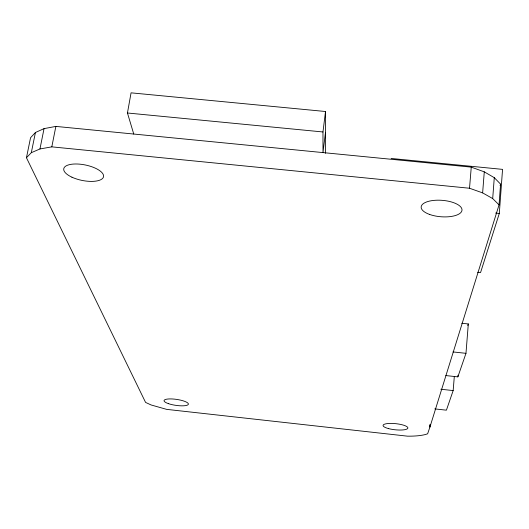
<?xml version="1.0" encoding="UTF-8"?>
<svg xmlns="http://www.w3.org/2000/svg" width="529" height="529" viewBox="0 0 529 529"><rect width="100%" height="100%" fill="white"/><g stroke="black" fill="none" stroke-linecap="round" stroke-linejoin="round"><path stroke-width="0.79" d="M325.381 153.324L325.514 111.507L131.066 92.833L127.449 112.994L133.751 134.042M429.898 427.161L499.045 204.882L500.573 184.125L494.278 177.665L484.28 171.852L471.26 167.124L55.869 126.405L44.052 128.62L35.43 132.501L30.556 137.725L26.45 157.748L145.581 402.417L151.149 404.983L166.668 409.373L407.495 436.167A36.23 8.92 6 0 0 427.63 433.787L429.898 427.161L430.103 424.8M477.614 272.263L480.557 272.567L499.31 213.452L502.55 169.373L391.156 158.455M499.045 204.882L492.697 198.58L494.278 177.665M445.802 375.564L457.876 376.866L465.976 353.326L468.31 323.946L461.757 323.259M492.697 198.58L482.633 192.887L484.28 171.852M457.876 376.866L458.008 375.226M482.633 192.887L469.521 188.238L471.26 167.124M434.765 408.897L446.416 410.18L453.161 390.581L454.305 376.661M429.799 426.268L429.938 424.701M325.447 132.673L322.988 152.59L322.974 131.966L325.514 111.507M26.45 157.748L31.31 152.689L39.953 148.96L51.809 146.857L55.869 126.405M39.953 148.96L44.052 128.62M31.31 152.689L35.43 132.501M500.103 185.672L500.573 184.125M467.795 325.514L468.31 323.946M127.449 112.994L322.974 131.966M51.809 146.857L469.521 188.238M495.607 213.081L499.31 213.452M452.996 351.93L465.976 353.326M440.862 389.238L453.161 390.581M429.68 214.47A20.479 8.233 4.5 0 0 461.91 210.707A20.479 8.233 4.5 0 0 433.158 200.471A20.479 8.233 4.5 0 0 429.68 214.47M168.473 403.66A12.312 3.009 8.3 0 0 188.238 404.526A12.312 3.009 8.3 0 0 171.925 398.945A12.312 3.009 8.3 0 0 168.473 403.66M388.65 428.629A12.465 3.068 6 0 0 407.866 428.126A12.465 3.068 6 0 0 389.946 423.418A12.465 3.068 6 0 0 388.65 428.629M71.944 177.195A20.287 7.889 11.4 0 0 103.492 176.898A20.287 7.889 11.4 0 0 75.515 163.983A20.287 7.889 11.4 0 0 71.944 177.195"/></g></svg>
